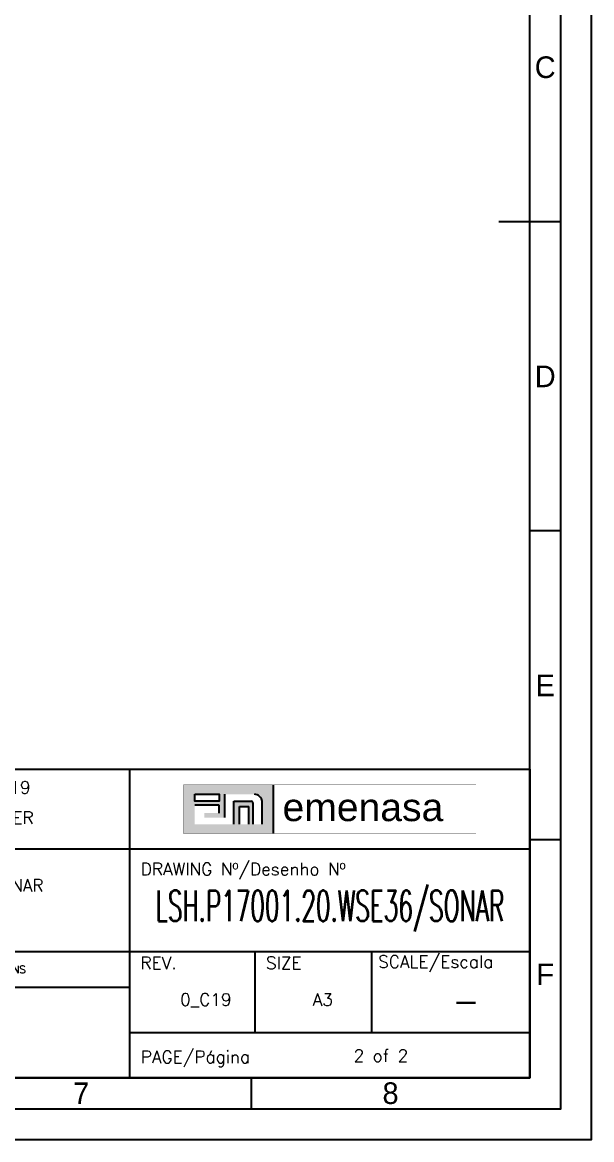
# Model space of a CAD drawing. Header units: millimetres. Extents: x 132530 to 133404, y 33424 to 34046.
# Drawn here: x 133311.9 to 133403.9, y 33424.2 to 33605 of the extents above; entities that cross this region are included whole.
import ezdxf
from ezdxf.enums import TextEntityAlignment as Align

# ---------------------------------------------------------------- set-up
doc = ezdxf.new("R2010")
doc.units = ezdxf.units.MM
doc.layers.add('MAINS-Cajetin', color=73, linetype='Continuous')
doc.styles.add('EMENASA', font='BAUHS93.TTF')
doc.styles.add('MAINS_ROMANS', font='romans.shx')

# ---------------------------------------------------------------- blocks, each defined once
blk = doc.blocks.new('Formato A3')
at = {"layer": 'MAINS-Cajetin'}
for points in [[(0, 0), (420, 0), (420, 297), (0, 297)], [(15, 5), (415, 5), (415, 292), (15, 292)], [(20, 10), (410, 10), (410, 287), (20, 287)]]:
    blk.add_lwpolyline(points, close=True, dxfattribs=at)
for points in [[(415, 148.5), (405, 148.5)], [(415, 148.5), (405, 148.5)], [(415, 98.5), (410, 98.5)], [(415, 48.5), (410, 48.5)], [(365, 5), (365, 10)]]:
    blk.add_lwpolyline(points, dxfattribs=at)
at = {"layer": 'MAINS-Cajetin', "char_height": 3.5, "width": 4.44, "attachment_point": 5}
for s, insert in [('C', (412.5, 173.5)), ('D', (412.5, 123.5)), ('E', (412.5, 73.5)), ('F', (412.5, 26.75)), ('7', (337.5, 7.5)), ('8', (387.5, 7.5))]:
    blk.add_mtext(s, dxfattribs=dict(at, insert=insert))

msp = doc.modelspace()

# ---------------------------------------------------------------- hatches: boundary and pattern name
at = {"layer": 'MAINS-Cajetin'}
h = msp.add_hatch(color=256, dxfattribs=at)
h.paths.add_polyline_path([(133337.93, 33481.6), (133337.93, 33473.73), (133352.4, 33473.73), (133352.4, 33481.6)])
h.paths.add_polyline_path([(133350.64, 33478.9), (133350.64, 33475.2), (133349.17, 33475.2), (133349.17, 33478.58, 0.414214), (133348.81, 33478.94), (133346.06, 33478.94), (133346.06, 33475.2), (133339.72, 33475.2), (133339.72, 33478.29), (133343.68, 33478.29), (133343.68, 33477.02), (133341.28, 33477.02), (133341.28, 33476.27), (133344.53, 33476.27), (133344.53, 33480.07), (133349.38, 33480.07, -0.355966)], flags=16)
h.paths.add_polyline_path([(133348.49, 33478.05), (133348.49, 33475.2), (133346.98, 33475.2), (133346.98, 33478.05)], flags=16)
h.paths.add_polyline_path([(133343.68, 33480.07), (133343.68, 33478.94), (133339.72, 33478.94), (133339.72, 33480.07)], flags=16)

# ---------------------------------------------------------------- linework, layer by layer
for p, q in [((133218.88, 33484.13), (133329.24, 33484.13)), ((133329.24, 33434.17), (133329.24, 33484.13)), ((133329.24, 33484.13), (133393.88, 33484.13)), ((133393.88, 33484.13), (133393.88, 33434.17)), ((133352.4, 33481.6), (133352.4, 33473.73)), ((133344.53, 33480.07), (133344.53, 33476.27)), ((133346.06, 33475.2), (133346.06, 33478.94)), ((133346.06, 33478.94), (133348.81, 33478.94)), ((133350.64, 33475.2), (133350.64, 33478.9)), ((133343.68, 33478.29), (133339.72, 33478.29)), ((133343.68, 33477.02), (133343.68, 33478.29)), ((133346.98, 33475.2), (133346.98, 33478.05)), ((133346.98, 33478.05), (133348.49, 33478.05)), ((133348.49, 33475.2), (133348.49, 33478.05)), ((133349.17, 33475.2), (133349.17, 33478.58)), ((133218.88, 33471.2), (133329.24, 33471.2)), ((133329.24, 33471.2), (133393.88, 33471.2)), ((133218.88, 33454.61), (133329.24, 33454.61)), ((133329.24, 33454.61), (133393.88, 33454.61)), ((133349.43, 33454.61), (133349.43, 33441.52)), ((133368.32, 33454.61), (133368.32, 33441.52)), ((133218.88, 33448.87), (133329.24, 33448.87)), ((133329.24, 33448.87), (133329.24, 33448.87)), ((133329.24, 33441.52), (133393.88, 33441.52)), ((133329.24, 33434.17), (133218.88, 33434.17)), ((133393.88, 33434.17), (133329.24, 33434.17))]:
    msp.add_line(p, q, dxfattribs=at)
at = {"layer": 'MAINS-Cajetin', "const_width": 0.05}
msp.add_lwpolyline([(133337.93, 33481.6), (133385.19, 33481.6), (133385.19, 33473.73), (133337.93, 33473.73)], close=True, dxfattribs=at)
at = {"layer": 'MAINS-Cajetin'}
msp.add_lwpolyline([(133339.72, 33480.07), (133343.68, 33480.07), (133343.68, 33478.94), (133339.72, 33478.94)], close=True, dxfattribs=at)
for centre, radius, start, end in [((133348.81, 33478.58), 0.36, 0, 90), ((133349.29, 33478.71), 1.36, 7.8518, 86.2277)]:
    msp.add_arc(centre, radius, start, end, dxfattribs=at)

# ---------------------------------------------------------------- block references
msp.add_blockref('Formato A3', (132983.88, 33424.17), dxfattribs=at)

# ---------------------------------------------------------------- texts
at = {"layer": 'MAINS-Cajetin', "style": 'EMENASA', "width": 1.05}
msp.add_text('emenasa', height=4.5, dxfattribs=at).set_placement((133353.92, 33475.71))
at = {"layer": 'MAINS-Cajetin', "style": 'MAINS_ROMANS'}
for s, p in [('DRAWING Nº/Desenho Nº', (133331, 33466.94)), ('REV.', (133330.96, 33451.77)), ('SIZE', (133351.25, 33451.77)), ('SCALE/Escala', (133369.38, 33451.96))]:
    msp.add_text(s, height=2, dxfattribs=at).set_placement(p)
msp.add_text('USED FOR ANY PURPOSE OTHER THAN WHICH IT IS SUPPLIED. REPRODUCTION/COPY OF DRAWINGS BY ANY MEANS', height=1.2, dxfattribs=at).set_placement((133219.42, 33451.72), align=Align.MIDDLE_LEFT)
msp.add_text('2 of 2', height=2, dxfattribs=at).set_placement((133369.82, 33437.75), align=Align.MIDDLE)
at = {"layer": 'MAINS-Cajetin', "attachment_point": 8, "style": 'MAINS_ROMANS'}
for s, insert, char_height, width in [('WORLD TRAVELLER', (133301.39, 33475.25), 2, 55.6925), ('PROVISION AND SPECIFICATION OF FORWARD LOOKING SONAR', (133274.06, 33464.3), 2, 110.3552), ('{\\W0.55;LSH.P17001.20.WSE36/SONAR}', (133361.56, 33457.83), 5, 64.6448)]:
    msp.add_mtext(s, dxfattribs=dict(at, insert=insert, char_height=char_height, width=width))
at = {"layer": 'MAINS-Cajetin', "style": 'MAINS_ROMANS'}
for tag, p, s in [('C019', (133306.26, 33480.15), ''), ('PAGE/Página', (133331.01, 33436.56), 'SHEET 1 OF 1 / Página 1 de 1')]:
    msp.add_attdef(tag, p, s, height=2, dxfattribs=at)
for tag, text, height, p in [('0_C19', '0', 2, (133341.53, 33446.84)), ('A3', '0', 2, (133360.43, 33446.84)), ('-', '', 4, (133383.59, 33446.58))]:
    msp.add_attdef(tag, text=text, height=height, dxfattribs=at).set_placement(p, align=Align.MIDDLE_CENTER)

doc.saveas('drawing.dxf')
